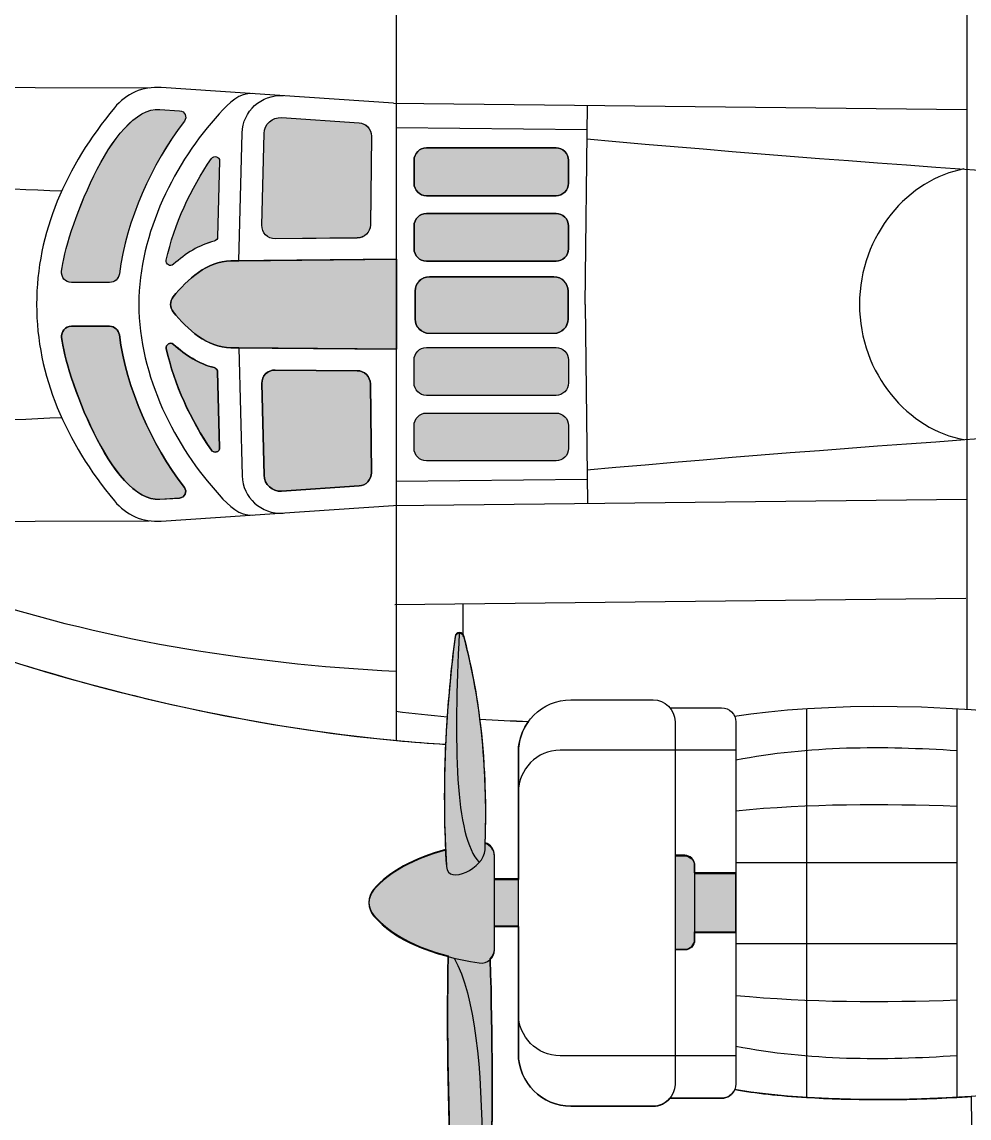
# Model space of a CAD drawing. Extents: x 65 to 351, y 40 to 244.
# Drawn here: x 110.38 to 123.65, y 113.91 to 129.27 of the extents above; entities that cross this region are included whole.
import ezdxf

# ---------------------------------------------------------------- set-up
doc = ezdxf.new("R2010")
doc.units = 0
doc.header["$MEASUREMENT"] = 0
doc.layers.add('4-VIEW', color=7, linetype='CONTINUOUS')
doc.layers.add('SOLIDS', color=7, linetype='CONTINUOUS')

msp = doc.modelspace()

# ---------------------------------------------------------------- hatches: boundary and pattern name
at = {"layer": 'SOLIDS'}
h = msp.add_hatch(color=255, dxfattribs=at)
edge = h.paths.add_edge_path()
edge.add_spline(control_points=[(112.311, 128.041), (111.631, 128.086), (110.986, 126.266), (110.936, 125.775), (110.927, 125.69), (110.988, 125.616), (111.073, 125.616), (111.073, 125.616), (111.608, 125.616), (111.608, 125.616), (111.677, 125.616), (111.735, 125.666), (111.745, 125.735), (111.849, 126.502), (112.187, 127.259), (112.656, 127.874), (112.7, 127.933), (112.662, 128.017), (112.589, 128.022), (112.589, 128.022), (112.311, 128.041), (112.311, 128.041)], knot_values=[0, 0, 0, 0, 1, 1, 1, 2, 2, 2, 3, 3, 3, 4, 4, 4, 5, 5, 5, 6, 6, 6, 7, 7, 7, 7], degree=3, periodic=1)
h = msp.add_hatch(color=255, dxfattribs=at)
edge = h.paths.add_edge_path()
edge.add_spline(control_points=[(114.018, 127.926), (113.886, 127.935), (113.776, 127.834), (113.772, 127.702), (113.772, 127.702), (113.74, 126.418), (113.74, 126.418), (113.737, 126.313), (113.82, 126.228), (113.926, 126.229), (113.926, 126.229), (115.077, 126.238), (115.077, 126.238), (115.177, 126.239), (115.258, 126.32), (115.26, 126.42), (115.26, 126.42), (115.274, 127.667), (115.274, 127.667), (115.275, 127.765), (115.2, 127.847), (115.102, 127.854), (115.102, 127.854), (114.018, 127.926), (114.018, 127.926)], knot_values=[0, 0, 0, 0, 1, 1, 1, 2, 2, 2, 3, 3, 3, 4, 4, 4, 5, 5, 5, 6, 6, 6, 7, 7, 7, 8, 8, 8, 8], degree=3, periodic=1)
h = msp.add_hatch(color=255, dxfattribs=at)
edge = h.paths.add_edge_path()
edge.add_spline(control_points=[(117.861, 127.502), (117.861, 127.502), (116.046, 127.502), (116.046, 127.502), (115.951, 127.502), (115.872, 127.423), (115.872, 127.328), (115.872, 127.328), (115.872, 127.006), (115.872, 127.006), (115.872, 126.91), (115.951, 126.832), (116.046, 126.832), (116.046, 126.832), (117.861, 126.832), (117.861, 126.832), (117.957, 126.832), (118.035, 126.91), (118.035, 127.006), (118.035, 127.006), (118.035, 127.328), (118.035, 127.328), (118.035, 127.423), (117.957, 127.502), (117.861, 127.502)], knot_values=[0, 0, 0, 0, 1, 1, 1, 2, 2, 2, 3, 3, 3, 4, 4, 4, 5, 5, 5, 6, 6, 6, 7, 7, 7, 8, 8, 8, 8], degree=3, periodic=1)
h = msp.add_hatch(color=255, dxfattribs=at)
edge = h.paths.add_edge_path()
edge.add_spline(control_points=[(113.036, 127.353), (112.741, 126.928), (112.515, 126.435), (112.402, 125.929), (112.39, 125.87), (112.46, 125.829), (112.504, 125.87), (112.67, 126.021), (112.862, 126.142), (113.075, 126.195), (113.102, 126.202), (113.12, 126.225), (113.121, 126.253), (113.121, 126.253), (113.148, 127.316), (113.148, 127.316), (113.15, 127.377), (113.071, 127.403), (113.036, 127.353)], knot_values=[0, 0, 0, 0, 1, 1, 1, 2, 2, 2, 3, 3, 3, 4, 4, 4, 5, 5, 5, 6, 6, 6, 6], degree=3, periodic=1)
h = msp.add_hatch(color=255, dxfattribs=at)
edge = h.paths.add_edge_path()
edge.add_spline(control_points=[(117.861, 126.583), (117.861, 126.583), (116.046, 126.583), (116.046, 126.583), (115.951, 126.583), (115.872, 126.505), (115.872, 126.408), (115.872, 126.408), (115.872, 126.087), (115.872, 126.087), (115.872, 125.991), (115.951, 125.913), (116.046, 125.913), (116.046, 125.913), (117.861, 125.913), (117.861, 125.913), (117.957, 125.913), (118.035, 125.991), (118.035, 126.087), (118.035, 126.087), (118.035, 126.408), (118.035, 126.408), (118.035, 126.505), (117.957, 126.583), (117.861, 126.583)], knot_values=[0, 0, 0, 0, 1, 1, 1, 2, 2, 2, 3, 3, 3, 4, 4, 4, 5, 5, 5, 6, 6, 6, 7, 7, 7, 8, 8, 8, 8], degree=3, periodic=1)
h = msp.add_hatch(color=255, dxfattribs=at)
edge = h.paths.add_edge_path()
edge.add_spline(control_points=[(115.625, 125.94), (115.625, 125.94), (113.42, 125.918), (113.42, 125.918), (113.42, 125.918), (113.304, 125.917), (113.304, 125.917), (112.978, 125.914), (112.695, 125.66), (112.499, 125.414), (112.449, 125.352), (112.449, 125.265), (112.499, 125.203), (112.695, 124.957), (112.978, 124.702), (113.304, 124.7), (113.304, 124.7), (113.42, 124.7), (113.42, 124.7), (113.42, 124.7), (115.625, 124.682), (115.625, 124.682), (115.625, 124.682), (115.625, 125.94), (115.625, 125.94)], knot_values=[0, 0, 0, 0, 1, 1, 1, 2, 2, 2, 3, 3, 3, 4, 4, 4, 5, 5, 5, 6, 6, 6, 7, 7, 7, 8, 8, 8, 8], degree=3, periodic=1)
h = msp.add_hatch(color=255, dxfattribs=at)
edge = h.paths.add_edge_path()
edge.add_spline(control_points=[(117.831, 125.695), (117.831, 125.695), (116.088, 125.695), (116.088, 125.695), (115.978, 125.695), (115.887, 125.605), (115.887, 125.494), (115.887, 125.494), (115.887, 125.102), (115.887, 125.102), (115.887, 124.992), (115.978, 124.902), (116.088, 124.902), (116.088, 124.902), (117.831, 124.902), (117.831, 124.902), (117.94, 124.902), (118.03, 124.992), (118.03, 125.102), (118.03, 125.102), (118.03, 125.494), (118.03, 125.494), (118.03, 125.605), (117.94, 125.695), (117.831, 125.695)], knot_values=[0, 0, 0, 0, 1, 1, 1, 2, 2, 2, 3, 3, 3, 4, 4, 4, 5, 5, 5, 6, 6, 6, 7, 7, 7, 8, 8, 8, 8], degree=3, periodic=1)
h = msp.add_hatch(color=255, dxfattribs=at)
edge = h.paths.add_edge_path()
edge.add_spline(control_points=[(111.608, 125.002), (111.608, 125.002), (111.073, 125.002), (111.073, 125.002), (110.988, 125.002), (110.927, 124.927), (110.936, 124.843), (110.986, 124.35), (111.631, 122.531), (112.311, 122.576), (112.311, 122.576), (112.589, 122.595), (112.589, 122.595), (112.662, 122.6), (112.7, 122.684), (112.656, 122.743), (112.187, 123.358), (111.849, 124.115), (111.745, 124.882), (111.735, 124.95), (111.677, 125.002), (111.608, 125.002)], knot_values=[0, 0, 0, 0, 1, 1, 1, 2, 2, 2, 3, 3, 3, 4, 4, 4, 5, 5, 5, 6, 6, 6, 7, 7, 7, 7], degree=3, periodic=1)
h = msp.add_hatch(color=255, dxfattribs=at)
edge = h.paths.add_edge_path()
edge.add_spline(control_points=[(113.075, 124.422), (112.862, 124.475), (112.67, 124.596), (112.504, 124.748), (112.46, 124.788), (112.39, 124.747), (112.402, 124.688), (112.515, 124.182), (112.741, 123.689), (113.036, 123.264), (113.071, 123.214), (113.15, 123.24), (113.148, 123.301), (113.148, 123.301), (113.121, 124.364), (113.121, 124.364), (113.12, 124.392), (113.102, 124.415), (113.075, 124.422)], knot_values=[0, 0, 0, 0, 1, 1, 1, 2, 2, 2, 3, 3, 3, 4, 4, 4, 5, 5, 5, 6, 6, 6, 6], degree=3, periodic=1)
h = msp.add_hatch(color=255, dxfattribs=at)
edge = h.paths.add_edge_path()
edge.add_spline(control_points=[(117.861, 124.704), (117.861, 124.704), (116.046, 124.704), (116.046, 124.704), (115.951, 124.704), (115.872, 124.626), (115.872, 124.53), (115.872, 124.53), (115.872, 124.208), (115.872, 124.208), (115.872, 124.113), (115.951, 124.034), (116.046, 124.034), (116.046, 124.034), (117.861, 124.034), (117.861, 124.034), (117.957, 124.034), (118.035, 124.113), (118.035, 124.208), (118.035, 124.208), (118.035, 124.53), (118.035, 124.53), (118.035, 124.626), (117.957, 124.704), (117.861, 124.704)], knot_values=[0, 0, 0, 0, 1, 1, 1, 2, 2, 2, 3, 3, 3, 4, 4, 4, 5, 5, 5, 6, 6, 6, 7, 7, 7, 8, 8, 8, 8], degree=3, periodic=1)
h = msp.add_hatch(color=255, dxfattribs=at)
edge = h.paths.add_edge_path()
edge.add_spline(control_points=[(115.077, 124.379), (115.077, 124.379), (113.926, 124.388), (113.926, 124.388), (113.82, 124.389), (113.737, 124.304), (113.74, 124.199), (113.74, 124.199), (113.772, 122.915), (113.772, 122.915), (113.776, 122.783), (113.886, 122.682), (114.018, 122.691), (114.018, 122.691), (115.102, 122.764), (115.102, 122.764), (115.2, 122.77), (115.275, 122.852), (115.274, 122.95), (115.274, 122.95), (115.26, 124.197), (115.26, 124.197), (115.258, 124.297), (115.177, 124.379), (115.077, 124.379)], knot_values=[0, 0, 0, 0, 1, 1, 1, 2, 2, 2, 3, 3, 3, 4, 4, 4, 5, 5, 5, 6, 6, 6, 7, 7, 7, 8, 8, 8, 8], degree=3, periodic=1)
h = msp.add_hatch(color=255, dxfattribs=at)
edge = h.paths.add_edge_path()
edge.add_spline(control_points=[(117.861, 123.786), (117.861, 123.786), (116.046, 123.786), (116.046, 123.786), (115.951, 123.786), (115.872, 123.707), (115.872, 123.611), (115.872, 123.611), (115.872, 123.29), (115.872, 123.29), (115.872, 123.194), (115.951, 123.116), (116.046, 123.116), (116.046, 123.116), (117.861, 123.116), (117.861, 123.116), (117.957, 123.116), (118.035, 123.194), (118.035, 123.29), (118.035, 123.29), (118.035, 123.611), (118.035, 123.611), (118.035, 123.707), (117.957, 123.786), (117.861, 123.786)], knot_values=[0, 0, 0, 0, 1, 1, 1, 2, 2, 2, 3, 3, 3, 4, 4, 4, 5, 5, 5, 6, 6, 6, 7, 7, 7, 8, 8, 8, 8], degree=3, periodic=1)
h = msp.add_hatch(color=252, dxfattribs=at)
edge = h.paths.add_edge_path()
edge.add_spline(control_points=[(116.349, 116.179), (115.892, 116.299), (115.528, 116.489), (115.306, 116.753), (115.219, 116.856), (115.219, 117.005), (115.306, 117.108), (115.522, 117.365), (115.874, 117.552), (116.314, 117.672), (116.29, 118.157), (116.291, 118.651), (116.314, 119.154), (116.32, 119.282), (116.327, 119.41), (116.336, 119.54), (116.361, 119.907), (116.398, 120.279), (116.447, 120.656), (116.451, 120.689), (116.477, 120.707), (116.504, 120.709), (116.524, 120.71), (116.545, 120.703), (116.558, 120.685), (116.562, 120.679), (116.566, 120.672), (116.568, 120.664), (116.669, 120.293), (116.744, 119.906), (116.795, 119.506), (116.866, 118.951), (116.889, 118.369), (116.87, 117.763), (116.944, 117.74), (116.998, 117.672), (116.998, 117.588), (116.998, 117.588), (116.998, 117.259), (116.998, 117.259), (116.998, 117.259), (117.333, 117.259), (117.333, 117.259), (117.333, 117.259), (117.333, 116.601), (117.333, 116.601), (117.333, 116.601), (116.998, 116.601), (116.998, 116.601), (116.998, 116.601), (116.998, 116.273), (116.998, 116.273), (116.998, 116.219), (116.975, 116.17), (116.939, 116.137), (116.939, 116.137), (116.939, 116.137), (116.939, 116.137), (117.005, 113.926), (116.95, 112.122), (116.806, 109.739), (116.797, 109.597), (116.703, 109.583), (116.685, 109.721), (116.685, 109.721), (116.665, 109.887), (116.665, 109.887), (116.429, 111.799), (116.31, 113.936), (116.349, 116.179), (116.349, 116.179), (116.349, 116.179), (116.349, 116.179)], knot_values=[0, 0, 0, 0, 1, 1, 1, 2, 2, 2, 3, 3, 3, 4, 4, 4, 5, 5, 5, 6, 6, 6, 7, 7, 7, 8, 8, 8, 9, 9, 9, 10, 10, 10, 11, 11, 11, 12, 12, 12, 13, 13, 13, 14, 14, 14, 15, 15, 15, 16, 16, 16, 17, 17, 17, 18, 18, 18, 19, 19, 19, 20, 20, 20, 21, 21, 21, 22, 22, 22, 23, 23, 23, 24, 24, 24, 24], degree=3, periodic=1)
edge = h.paths.add_edge_path()
edge.add_spline(control_points=[(120.379, 116.516), (120.379, 116.516), (119.802, 116.516), (119.802, 116.516), (119.802, 116.516), (119.802, 116.41), (119.802, 116.41), (119.802, 116.334), (119.74, 116.271), (119.664, 116.271), (119.664, 116.271), (119.527, 116.271), (119.527, 116.271), (119.527, 116.271), (119.527, 117.589), (119.527, 117.589), (119.527, 117.589), (119.664, 117.589), (119.664, 117.589), (119.74, 117.589), (119.802, 117.527), (119.802, 117.451), (119.802, 117.451), (119.802, 117.345), (119.802, 117.345), (119.802, 117.345), (120.379, 117.345), (120.379, 117.345), (120.379, 117.345), (120.379, 116.516), (120.379, 116.516), (120.379, 116.516), (120.379, 116.516), (120.379, 116.516)], knot_values=[0, 0, 0, 0, 1, 1, 1, 2, 2, 2, 3, 3, 3, 4, 4, 4, 5, 5, 5, 6, 6, 6, 7, 7, 7, 8, 8, 8, 9, 9, 9, 10, 10, 10, 11, 11, 11, 11], degree=3, periodic=1)
edge = h.paths.add_edge_path()
edge.add_spline(control_points=[(116.314, 117.657), (116.318, 117.591), (116.322, 117.525), (116.326, 117.46), (116.326, 117.46), (116.314, 117.657), (116.314, 117.657)], knot_values=[0, 0, 0, 0, 1, 1, 1, 2, 2, 2, 2], degree=3, periodic=1)

# ---------------------------------------------------------------- linework, layer by layer
at = {"layer": '4-VIEW', "color": 7}
for points in [[(115.624, 131.421), (115.624, 119.197)], [(123.616, 130.983), (123.616, 119.635)], [(108.963, 128.353), (112.164, 128.342)], [(115.586, 128.129), (123.616, 128.041)], [(118.269, 125.309), (118.3, 128.099)], [(115.624, 127.786), (118.296, 127.757)], [(118.269, 125.309), (118.3, 122.519)], [(115.624, 122.832), (118.296, 122.861)], [(115.586, 122.489), (123.616, 122.577)], [(108.963, 122.265), (112.164, 122.276)], [(115.602, 121.105), (123.598, 121.193)], [(116.557, 121.115), (116.557, 120.654)], [(121.368, 119.646), (121.368, 114.195)], [(123.476, 119.644), (123.476, 114.197)], [(120.379, 117.487), (123.476, 117.487)], [(116.998, 117.249), (117.333, 117.249)], [(119.802, 117.335), (120.379, 117.335)], [(116.998, 116.591), (117.333, 116.591)], [(119.802, 116.505), (120.379, 116.505)], [(120.379, 116.353), (123.476, 116.353)]]:
    msp.add_lwpolyline(points, dxfattribs=at)
for points in [[(103.281, 126.71), (105.686, 128.927), (111.198, 131.164), (116.314, 131.474)], [(118.294, 127.628), (126.964, 126.843), (135.7, 126.518), (144.551, 126.411)], [(118.294, 122.99), (126.964, 123.774), (135.7, 124.101), (144.551, 124.207)], [(103.281, 123.908), (105.686, 121.691), (111.198, 119.454), (116.314, 119.144)], [(116.504, 120.699), (116.43, 119.158), (116.439, 117.851), (116.786, 117.489)], [(115.619, 119.607), (115.858, 119.576), (116.096, 119.551), (116.336, 119.53)], [(116.795, 119.496), (117.021, 119.482), (117.248, 119.472), (117.475, 119.465)], [(120.379, 118.925), (121.411, 119.127), (122.444, 119.125), (123.476, 119.057)], [(120.379, 118.214), (121.411, 118.315), (122.444, 118.314), (123.476, 118.279)], [(116.433, 116.148), (117.025, 115.085), (116.808, 112.071), (116.665, 109.877)], [(120.379, 115.626), (121.411, 115.525), (122.444, 115.527), (123.476, 115.561)], [(120.379, 114.916), (121.411, 114.713), (122.444, 114.715), (123.476, 114.784)]]:
    msp.add_open_spline(points, degree=3, dxfattribs=at)
for points, knots in [([(115.618, 130.451), (113.506, 130.34), (111.456, 130.005), (109.496, 129.34), (109.363, 129.295), (109.266, 129.205), (109.211, 129.077), (108.432, 127.261), (108.432, 123.356), (109.211, 121.541), (109.266, 121.412), (109.363, 121.322), (109.496, 121.277), (111.456, 120.613), (113.506, 120.278), (115.618, 120.167)], [0, 0, 0, 0, 1, 1, 1, 2, 2, 2, 3, 3, 3, 4, 4, 4, 5, 5, 5, 5]), ([(115.586, 128.129), (115.586, 128.129), (112.332, 128.348), (112.332, 128.348), (112.072, 128.365), (111.84, 128.265), (111.675, 128.063), (110.992, 127.232), (110.586, 126.318), (110.586, 125.309), (110.586, 124.3), (110.992, 123.385), (111.675, 122.555), (111.84, 122.353), (112.072, 122.254), (112.332, 122.271), (112.332, 122.271), (115.586, 122.489), (115.586, 122.489)], [0, 0, 0, 0, 1, 1, 1, 2, 2, 2, 3, 3, 3, 4, 4, 4, 5, 5, 5, 6, 6, 6, 6]), ([(113.61, 128.262), (113.424, 128.274), (113.288, 128.138), (113.142, 127.977), (112.532, 127.309), (112.018, 126.318), (112.018, 125.309), (112.018, 124.3), (112.532, 123.309), (113.142, 122.64), (113.288, 122.48), (113.424, 122.344), (113.61, 122.356)], [0, 0, 0, 0, 1, 1, 1, 2, 2, 2, 3, 3, 3, 4, 4, 4, 4]), ([(113.42, 125.919), (113.42, 125.919), (113.465, 127.71), (113.465, 127.71), (113.473, 128.017), (113.732, 128.253), (114.039, 128.233)], [0, 0, 0, 0, 1, 1, 1, 2, 2, 2, 2]), ([(111.745, 125.735), (111.849, 126.503), (112.187, 127.259), (112.656, 127.874), (112.7, 127.933), (112.662, 128.017), (112.589, 128.022), (112.589, 128.022), (112.311, 128.041), (112.311, 128.041), (111.631, 128.086), (110.986, 126.267), (110.936, 125.775), (110.927, 125.69), (110.988, 125.616), (111.073, 125.616), (111.073, 125.616), (111.607, 125.616), (111.607, 125.616), (111.677, 125.616), (111.735, 125.667), (111.745, 125.735), (111.745, 125.735), (111.745, 125.735), (111.745, 125.735)], [0, 0, 0, 0, 1, 1, 1, 2, 2, 2, 3, 3, 3, 4, 4, 4, 5, 5, 5, 6, 6, 6, 7, 7, 7, 8, 8, 8, 8]), ([(113.926, 126.229), (113.926, 126.229), (115.077, 126.239), (115.077, 126.239), (115.177, 126.24), (115.258, 126.32), (115.26, 126.421), (115.26, 126.421), (115.274, 127.668), (115.274, 127.668), (115.275, 127.766), (115.2, 127.847), (115.102, 127.854), (115.102, 127.854), (114.018, 127.926), (114.018, 127.926), (113.886, 127.935), (113.776, 127.834), (113.772, 127.702), (113.772, 127.702), (113.74, 126.418), (113.74, 126.418), (113.737, 126.313), (113.82, 126.228), (113.926, 126.229), (113.926, 126.229), (113.926, 126.229), (113.926, 126.229)], [0, 0, 0, 0, 1, 1, 1, 2, 2, 2, 3, 3, 3, 4, 4, 4, 5, 5, 5, 6, 6, 6, 7, 7, 7, 8, 8, 8, 9, 9, 9, 9]), ([(115.872, 127.006), (115.872, 127.006), (115.872, 127.328), (115.872, 127.328), (115.872, 127.423), (115.95, 127.502), (116.046, 127.502), (116.046, 127.502), (117.861, 127.502), (117.861, 127.502), (117.957, 127.502), (118.035, 127.423), (118.035, 127.328), (118.035, 127.328), (118.035, 127.006), (118.035, 127.006), (118.035, 126.91), (117.957, 126.832), (117.861, 126.832), (117.861, 126.832), (116.046, 126.832), (116.046, 126.832), (115.95, 126.832), (115.872, 126.91), (115.872, 127.006), (115.872, 127.006), (115.872, 127.006), (115.872, 127.006)], [0, 0, 0, 0, 1, 1, 1, 2, 2, 2, 3, 3, 3, 4, 4, 4, 5, 5, 5, 6, 6, 6, 7, 7, 7, 8, 8, 8, 9, 9, 9, 9]), ([(113.121, 126.253), (113.121, 126.253), (113.148, 127.317), (113.148, 127.317), (113.15, 127.378), (113.071, 127.403), (113.036, 127.353), (112.741, 126.928), (112.515, 126.435), (112.402, 125.929), (112.39, 125.87), (112.46, 125.83), (112.504, 125.87), (112.67, 126.021), (112.862, 126.142), (113.074, 126.195), (113.102, 126.202), (113.12, 126.226), (113.121, 126.253), (113.121, 126.253), (113.121, 126.253), (113.121, 126.253)], [0, 0, 0, 0, 1, 1, 1, 2, 2, 2, 3, 3, 3, 4, 4, 4, 5, 5, 5, 6, 6, 6, 7, 7, 7, 7]), ([(123.574, 127.206), (122.805, 127.069), (122.11, 126.286), (122.11, 125.309), (122.11, 124.331), (122.805, 123.548), (123.574, 123.413)], [0, 0, 0, 0, 1, 1, 1, 2, 2, 2, 2]), ([(110.938, 126.893), (109.15, 126.988), (107.423, 126.935), (105.634, 126.819), (104.738, 126.761), (104.641, 125.989), (104.641, 125.309), (104.641, 124.629), (104.738, 123.857), (105.634, 123.798), (107.423, 123.682), (109.15, 123.63), (110.938, 123.725)], [0, 0, 0, 0, 1, 1, 1, 2, 2, 2, 3, 3, 3, 4, 4, 4, 4]), ([(115.872, 126.087), (115.872, 126.087), (115.872, 126.409), (115.872, 126.409), (115.872, 126.505), (115.95, 126.583), (116.046, 126.583), (116.046, 126.583), (117.861, 126.583), (117.861, 126.583), (117.957, 126.583), (118.035, 126.505), (118.035, 126.409), (118.035, 126.409), (118.035, 126.087), (118.035, 126.087), (118.035, 125.992), (117.957, 125.913), (117.861, 125.913), (117.861, 125.913), (116.046, 125.913), (116.046, 125.913), (115.95, 125.913), (115.872, 125.992), (115.872, 126.087), (115.872, 126.087), (115.872, 126.087), (115.872, 126.087)], [0, 0, 0, 0, 1, 1, 1, 2, 2, 2, 3, 3, 3, 4, 4, 4, 5, 5, 5, 6, 6, 6, 7, 7, 7, 8, 8, 8, 9, 9, 9, 9]), ([(115.624, 125.94), (115.624, 125.94), (113.304, 125.917), (113.304, 125.917), (112.978, 125.914), (112.695, 125.661), (112.499, 125.414), (112.449, 125.352), (112.449, 125.266), (112.499, 125.203), (112.695, 124.957), (112.978, 124.703), (113.304, 124.7), (113.304, 124.7), (115.624, 124.682), (115.624, 124.682)], [0, 0, 0, 0, 1, 1, 1, 2, 2, 2, 3, 3, 3, 4, 4, 4, 5, 5, 5, 5]), ([(115.887, 125.102), (115.887, 125.102), (115.887, 125.495), (115.887, 125.495), (115.887, 125.605), (115.978, 125.695), (116.087, 125.695), (116.087, 125.695), (117.831, 125.695), (117.831, 125.695), (117.94, 125.695), (118.03, 125.605), (118.03, 125.495), (118.03, 125.495), (118.03, 125.102), (118.03, 125.102), (118.03, 124.992), (117.94, 124.903), (117.831, 124.903), (117.831, 124.903), (116.087, 124.903), (116.087, 124.903), (115.978, 124.903), (115.887, 124.992), (115.887, 125.102)], [0, 0, 0, 0, 1, 1, 1, 2, 2, 2, 3, 3, 3, 4, 4, 4, 5, 5, 5, 6, 6, 6, 7, 7, 7, 8, 8, 8, 8]), ([(111.745, 124.882), (111.849, 124.115), (112.187, 123.359), (112.656, 122.744), (112.7, 122.685), (112.662, 122.6), (112.589, 122.595), (112.589, 122.595), (112.311, 122.577), (112.311, 122.577), (111.631, 122.532), (110.986, 124.351), (110.936, 124.843), (110.927, 124.927), (110.988, 125.002), (111.073, 125.002), (111.073, 125.002), (111.607, 125.002), (111.607, 125.002), (111.677, 125.002), (111.735, 124.95), (111.745, 124.882), (111.745, 124.882), (111.745, 124.882), (111.745, 124.882)], [0, 0, 0, 0, 1, 1, 1, 2, 2, 2, 3, 3, 3, 4, 4, 4, 5, 5, 5, 6, 6, 6, 7, 7, 7, 8, 8, 8, 8]), ([(113.121, 124.364), (113.121, 124.364), (113.148, 123.301), (113.148, 123.301), (113.15, 123.24), (113.071, 123.214), (113.036, 123.265), (112.741, 123.689), (112.515, 124.183), (112.402, 124.689), (112.39, 124.747), (112.46, 124.788), (112.504, 124.748), (112.67, 124.597), (112.862, 124.475), (113.074, 124.422), (113.102, 124.415), (113.12, 124.392), (113.121, 124.364), (113.121, 124.364), (113.121, 124.364), (113.121, 124.364)], [0, 0, 0, 0, 1, 1, 1, 2, 2, 2, 3, 3, 3, 4, 4, 4, 5, 5, 5, 6, 6, 6, 7, 7, 7, 7]), ([(113.42, 124.7), (113.42, 124.7), (113.465, 122.908), (113.465, 122.908), (113.473, 122.6), (113.732, 122.364), (114.039, 122.385)], [0, 0, 0, 0, 1, 1, 1, 2, 2, 2, 2]), ([(115.872, 124.53), (115.872, 124.53), (115.872, 124.208), (115.872, 124.208), (115.872, 124.113), (115.95, 124.034), (116.046, 124.034), (116.046, 124.034), (117.861, 124.034), (117.861, 124.034), (117.957, 124.034), (118.035, 124.113), (118.035, 124.208), (118.035, 124.208), (118.035, 124.53), (118.035, 124.53), (118.035, 124.626), (117.957, 124.705), (117.861, 124.705), (117.861, 124.705), (116.046, 124.705), (116.046, 124.705), (115.95, 124.705), (115.872, 124.626), (115.872, 124.53), (115.872, 124.53), (115.872, 124.53), (115.872, 124.53)], [0, 0, 0, 0, 1, 1, 1, 2, 2, 2, 3, 3, 3, 4, 4, 4, 5, 5, 5, 6, 6, 6, 7, 7, 7, 8, 8, 8, 9, 9, 9, 9]), ([(113.926, 124.389), (113.926, 124.389), (115.077, 124.379), (115.077, 124.379), (115.177, 124.379), (115.258, 124.297), (115.26, 124.197), (115.26, 124.197), (115.274, 122.95), (115.274, 122.95), (115.275, 122.852), (115.2, 122.77), (115.102, 122.764), (115.102, 122.764), (114.018, 122.692), (114.018, 122.692), (113.886, 122.682), (113.776, 122.783), (113.772, 122.915), (113.772, 122.915), (113.74, 124.199), (113.74, 124.199), (113.737, 124.304), (113.82, 124.389), (113.926, 124.389), (113.926, 124.389), (113.926, 124.389), (113.926, 124.389)], [0, 0, 0, 0, 1, 1, 1, 2, 2, 2, 3, 3, 3, 4, 4, 4, 5, 5, 5, 6, 6, 6, 7, 7, 7, 8, 8, 8, 9, 9, 9, 9]), ([(115.872, 123.611), (115.872, 123.611), (115.872, 123.29), (115.872, 123.29), (115.872, 123.194), (115.95, 123.116), (116.046, 123.116), (116.046, 123.116), (117.861, 123.116), (117.861, 123.116), (117.957, 123.116), (118.035, 123.194), (118.035, 123.29), (118.035, 123.29), (118.035, 123.611), (118.035, 123.611), (118.035, 123.707), (117.957, 123.786), (117.861, 123.786), (117.861, 123.786), (116.046, 123.786), (116.046, 123.786), (115.95, 123.786), (115.872, 123.707), (115.872, 123.611), (115.872, 123.611), (115.872, 123.611), (115.872, 123.611)], [0, 0, 0, 0, 1, 1, 1, 2, 2, 2, 3, 3, 3, 4, 4, 4, 5, 5, 5, 6, 6, 6, 7, 7, 7, 8, 8, 8, 9, 9, 9, 9]), ([(116.327, 117.432), (116.26, 118.463), (116.303, 119.535), (116.447, 120.646), (116.456, 120.712), (116.55, 120.719), (116.568, 120.654), (116.816, 119.743), (116.908, 118.742), (116.867, 117.666), (116.858, 117.411), (116.344, 117.159), (116.327, 117.432), (116.327, 117.432), (116.327, 117.432), (116.327, 117.432)], [0, 0, 0, 0, 1, 1, 1, 2, 2, 2, 3, 3, 3, 4, 4, 4, 5, 5, 5, 5]), ([(120.362, 119.536), (122.682, 119.926), (128.544, 119.615), (129.745, 117.164), (129.823, 117.005), (129.823, 116.835), (129.745, 116.677), (128.544, 114.226), (122.682, 113.914), (120.362, 114.306)], [0, 0, 0, 0, 1, 1, 1, 2, 2, 2, 3, 3, 3, 3]), ([(119.527, 119.461), (119.527, 119.631), (119.388, 119.768), (119.219, 119.768), (119.219, 119.768), (118.07, 119.768), (118.07, 119.768), (117.664, 119.768), (117.333, 119.437), (117.333, 119.031), (117.333, 119.031), (117.333, 114.81), (117.333, 114.81), (117.333, 114.403), (117.664, 114.073), (118.07, 114.073), (118.07, 114.073), (119.219, 114.073), (119.219, 114.073), (119.388, 114.073), (119.527, 114.21), (119.527, 114.379), (119.527, 114.379), (119.527, 119.461), (119.527, 119.461), (119.527, 119.461), (119.527, 119.461), (119.527, 119.461)], [0, 0, 0, 0, 1, 1, 1, 2, 2, 2, 3, 3, 3, 4, 4, 4, 5, 5, 5, 6, 6, 6, 7, 7, 7, 8, 8, 8, 9, 9, 9, 9]), ([(119.456, 119.656), (119.456, 119.656), (120.179, 119.656), (120.179, 119.656), (120.289, 119.656), (120.379, 119.567), (120.379, 119.457), (120.379, 119.457), (120.379, 114.384), (120.379, 114.384), (120.379, 114.274), (120.289, 114.184), (120.179, 114.184), (120.179, 114.184), (119.456, 114.184), (119.456, 114.184)], [0, 0, 0, 0, 1, 1, 1, 2, 2, 2, 3, 3, 3, 4, 4, 4, 5, 5, 5, 5]), ([(120.379, 119.062), (120.379, 119.062), (117.917, 119.062), (117.917, 119.062), (117.595, 119.062), (117.333, 118.792), (117.333, 118.47)], [0, 0, 0, 0, 1, 1, 1, 2, 2, 2, 2]), ([(116.314, 117.662), (115.874, 117.542), (115.522, 117.355), (115.306, 117.098), (115.219, 116.994), (115.219, 116.846), (115.306, 116.743), (115.595, 116.399), (116.124, 116.181), (116.786, 116.08), (116.898, 116.064), (116.998, 116.149), (116.998, 116.263), (116.998, 116.263), (116.998, 117.578), (116.998, 117.578), (116.998, 117.661), (116.944, 117.73), (116.87, 117.753)], [0, 0, 0, 0, 1, 1, 1, 2, 2, 2, 3, 3, 3, 4, 4, 4, 5, 5, 5, 6, 6, 6, 6]), ([(119.527, 117.579), (119.527, 117.579), (119.663, 117.579), (119.663, 117.579), (119.74, 117.579), (119.802, 117.517), (119.802, 117.441), (119.802, 117.441), (119.802, 116.4), (119.802, 116.4), (119.802, 116.324), (119.74, 116.262), (119.663, 116.262), (119.663, 116.262), (119.527, 116.262), (119.527, 116.262)], [0, 0, 0, 0, 1, 1, 1, 2, 2, 2, 3, 3, 3, 4, 4, 4, 5, 5, 5, 5]), ([(116.939, 116.127), (117.005, 113.916), (116.95, 112.113), (116.806, 109.729), (116.797, 109.587), (116.703, 109.573), (116.685, 109.712), (116.436, 111.666), (116.308, 113.861), (116.349, 116.169)], [0, 0, 0, 0, 1, 1, 1, 2, 2, 2, 3, 3, 3, 3]), ([(120.379, 114.778), (120.379, 114.778), (117.917, 114.778), (117.917, 114.778), (117.595, 114.778), (117.333, 115.049), (117.333, 115.37)], [0, 0, 0, 0, 1, 1, 1, 2, 2, 2, 2])]:
    msp.add_open_spline(points, degree=3, knots=knots, dxfattribs=at)
at = {"layer": 'SOLIDS'}
for points, knots in [([(116.349, 134.448), (116.31, 136.691), (116.429, 138.828), (116.665, 140.741), (116.671, 140.796), (116.678, 140.851), (116.685, 140.906), (116.703, 141.044), (116.797, 141.031), (116.806, 140.888), (116.95, 138.505), (117.005, 136.701), (116.939, 134.491), (116.975, 134.457), (116.998, 134.409), (116.998, 134.355), (116.998, 134.355), (116.998, 134.026), (116.998, 134.026), (116.998, 134.026), (117.333, 134.026), (117.333, 134.026), (117.333, 134.026), (117.333, 135.247), (117.333, 135.247), (117.333, 135.247), (117.333, 135.809), (117.333, 135.809), (117.333, 136.214), (117.664, 136.546), (118.07, 136.546), (118.07, 136.546), (119.219, 136.546), (119.219, 136.546), (119.315, 136.546), (119.4, 136.502), (119.456, 136.433), (119.456, 136.433), (120.179, 136.433), (120.179, 136.433), (120.261, 136.433), (120.331, 136.383), (120.362, 136.313), (120.649, 136.361), (120.989, 136.399), (121.368, 136.422), (121.99, 136.462), (122.715, 136.465), (123.476, 136.421), (123.542, 136.417), (123.609, 136.413), (123.675, 136.408), (123.675, 136.408), (123.708, 139.343), (123.708, 139.343), (123.708, 139.343), (123.727, 141.029), (123.727, 141.029), (123.727, 141.029), (123.76, 144.004), (123.76, 144.004), (123.76, 144.004), (123.763, 144.301), (123.763, 144.301), (123.763, 144.301), (123.774, 145.348), (123.774, 145.348), (123.774, 145.348), (123.777, 145.644), (123.777, 145.644), (123.777, 145.644), (123.832, 150.46), (123.832, 150.46), (123.832, 150.46), (123.832, 150.537), (123.832, 150.537), (123.833, 150.645), (123.835, 150.748), (123.838, 150.848), (123.842, 150.982), (123.847, 151.113), (123.855, 151.247), (123.859, 151.334), (123.865, 151.422), (123.871, 151.514), (123.871, 151.514), (126.226, 185.068), (126.226, 185.068), (126.226, 185.068), (126.094, 185.068), (126.094, 185.068), (126.017, 185.068), (125.955, 185.131), (125.955, 185.207), (125.955, 185.207), (125.955, 185.784), (125.955, 185.784), (125.955, 185.86), (126.017, 185.921), (126.094, 185.921), (126.094, 185.921), (126.286, 185.921), (126.286, 185.921), (126.286, 185.921), (126.3, 186.118), (126.3, 186.118), (126.302, 186.155), (126.306, 186.193), (126.311, 186.231), (126.376, 186.77), (126.644, 187.384), (127.036, 187.862), (127.431, 188.343), (127.953, 188.687), (128.524, 188.682), (128.524, 188.682), (137.238, 188.606), (137.238, 188.606), (137.326, 188.605), (137.409, 188.591), (137.486, 188.563), (137.486, 188.563), (137.978, 188.562), (137.978, 188.562), (138.042, 188.562), (138.096, 188.535), (138.136, 188.485), (138.136, 188.485), (139.11, 187.226), (139.11, 187.226), (139.161, 187.161), (139.167, 187.075), (139.125, 187.004), (139.125, 187.004), (139.017, 186.817), (139.017, 186.817), (139.017, 186.817), (139.073, 186.747), (139.073, 186.747), (139.109, 186.702), (139.138, 186.657), (139.162, 186.609), (139.201, 186.53), (139.224, 186.444), (139.232, 186.349), (139.232, 186.349), (139.238, 186.278), (139.238, 186.278), (139.238, 186.278), (139.242, 186.231), (139.242, 186.231), (139.242, 186.231), (142.255, 150.968), (142.255, 150.968), (142.258, 150.923), (142.26, 150.886), (142.259, 150.84), (142.259, 150.84), (141.887, 131.307), (141.887, 131.307), (142.268, 131.289), (142.65, 131.269), (143.031, 131.247), (146.427, 131.057), (149.832, 130.74), (153.237, 130.273), (158.313, 129.577), (163.389, 128.545), (168.439, 127.101), (168.439, 127.101), (168.899, 129.285), (168.899, 129.285), (168.899, 129.285), (170.441, 136.618), (170.441, 136.618), (170.598, 137.364), (170.914, 138.013), (171.377, 138.55), (171.707, 138.931), (172.111, 139.256), (172.586, 139.518), (173.261, 139.89), (173.992, 140.062), (174.707, 140.06), (176.83, 140.051), (178.811, 138.499), (178.776, 136.088), (178.776, 136.088), (178.72, 132.262), (178.72, 132.262), (178.72, 132.262), (178.674, 129.073), (178.674, 129.073), (178.668, 128.702), (178.486, 128.385), (178.168, 128.193), (178.168, 128.193), (174.424, 125.941), (174.424, 125.941), (177.726, 125.807), (181.385, 125.445), (183.383, 125.421), (183.489, 125.419), (183.489, 125.198), (183.383, 125.196), (181.385, 125.172), (177.726, 124.811), (174.424, 124.677), (174.424, 124.677), (178.168, 122.424), (178.168, 122.424), (178.486, 122.232), (178.668, 121.915), (178.674, 121.545), (178.674, 121.545), (178.72, 118.355), (178.72, 118.355), (178.72, 118.355), (178.776, 114.53), (178.776, 114.53), (178.811, 112.118), (176.83, 110.567), (174.707, 110.558), (173.992, 110.555), (173.261, 110.726), (172.586, 111.099), (172.111, 111.361), (171.707, 111.686), (171.377, 112.067), (170.914, 112.604), (170.598, 113.253), (170.441, 113.999), (170.441, 113.999), (168.899, 121.332), (168.899, 121.332), (168.899, 121.332), (168.439, 123.516), (168.439, 123.516), (163.389, 122.072), (158.313, 121.041), (153.237, 120.344), (149.832, 119.877), (146.427, 119.56), (143.031, 119.369), (142.65, 119.348), (142.268, 119.328), (141.887, 119.31), (141.887, 119.31), (142.259, 99.777), (142.259, 99.777), (142.26, 99.732), (142.258, 99.694), (142.255, 99.648), (142.255, 99.648), (139.242, 64.386), (139.242, 64.386), (139.242, 64.386), (139.238, 64.339), (139.238, 64.339), (139.238, 64.339), (139.232, 64.268), (139.232, 64.268), (139.224, 64.173), (139.201, 64.088), (139.162, 64.008), (139.138, 63.961), (139.109, 63.915), (139.073, 63.871), (139.073, 63.871), (139.017, 63.8), (139.017, 63.8), (139.017, 63.8), (139.125, 63.613), (139.125, 63.613), (139.167, 63.541), (139.161, 63.456), (139.11, 63.391), (139.11, 63.391), (138.136, 62.132), (138.136, 62.132), (138.096, 62.082), (138.042, 62.055), (137.978, 62.055), (137.978, 62.055), (137.486, 62.054), (137.486, 62.054), (137.409, 62.027), (137.326, 62.012), (137.238, 62.011), (137.238, 62.011), (128.524, 61.935), (128.524, 61.935), (127.953, 61.93), (127.431, 62.274), (127.036, 62.755), (126.644, 63.233), (126.376, 63.847), (126.311, 64.386), (126.306, 64.424), (126.302, 64.462), (126.3, 64.499), (126.3, 64.499), (126.286, 64.695), (126.286, 64.695), (126.286, 64.695), (126.094, 64.695), (126.094, 64.695), (126.017, 64.695), (125.955, 64.757), (125.955, 64.834), (125.955, 64.834), (125.955, 65.41), (125.955, 65.41), (125.955, 65.486), (126.017, 65.549), (126.094, 65.549), (126.094, 65.549), (126.226, 65.549), (126.226, 65.549), (126.226, 65.549), (123.871, 99.103), (123.871, 99.103), (123.865, 99.195), (123.859, 99.284), (123.854, 99.371), (123.847, 99.505), (123.842, 99.635), (123.838, 99.769), (123.835, 99.87), (123.833, 99.973), (123.832, 100.08), (123.832, 100.08), (123.832, 100.158), (123.832, 100.158), (123.832, 100.158), (123.777, 104.972), (123.777, 104.972), (123.777, 104.972), (123.774, 105.269), (123.774, 105.269), (123.774, 105.269), (123.763, 106.315), (123.763, 106.315), (123.763, 106.315), (123.76, 106.613), (123.76, 106.613), (123.76, 106.613), (123.727, 109.588), (123.727, 109.588), (123.727, 109.588), (123.708, 111.275), (123.708, 111.275), (123.708, 111.275), (123.675, 114.209), (123.675, 114.209), (123.609, 114.205), (123.542, 114.2), (123.476, 114.196), (122.715, 114.152), (121.99, 114.156), (121.368, 114.195), (120.989, 114.219), (120.649, 114.257), (120.363, 114.305), (120.332, 114.234), (120.261, 114.184), (120.179, 114.184), (120.179, 114.184), (119.456, 114.184), (119.456, 114.184), (119.4, 114.116), (119.314, 114.072), (119.219, 114.072), (119.219, 114.072), (118.07, 114.072), (118.07, 114.072), (117.664, 114.072), (117.333, 114.403), (117.333, 114.809), (117.333, 114.809), (117.333, 115.37), (117.333, 115.37), (117.333, 115.37), (117.333, 116.591), (117.333, 116.591), (117.333, 116.591), (116.998, 116.591), (116.998, 116.591), (116.998, 116.591), (116.998, 116.263), (116.998, 116.263), (116.998, 116.208), (116.975, 116.16), (116.939, 116.127), (117.005, 113.915), (116.95, 112.113), (116.806, 109.729), (116.797, 109.587), (116.703, 109.573), (116.685, 109.711), (116.678, 109.766), (116.671, 109.821), (116.665, 109.876), (116.429, 111.789), (116.31, 113.926), (116.349, 116.169), (115.892, 116.288), (115.528, 116.478), (115.306, 116.742), (115.219, 116.846), (115.219, 116.994), (115.306, 117.098), (115.522, 117.355), (115.874, 117.542), (116.314, 117.662), (116.29, 118.147), (116.291, 118.641), (116.314, 119.143), (116.085, 119.157), (115.855, 119.175), (115.625, 119.197), (113.661, 119.379), (111.663, 119.83), (109.825, 120.44), (109.615, 120.277), (109.397, 120.217), (109.139, 120.309), (107.003, 121.059), (105.113, 122.019), (103.787, 123.012), (103.616, 123.141), (103.624, 123.428), (103.597, 123.632), (103.597, 123.632), (103.507, 123.813), (103.507, 123.813), (103.468, 123.825), (103.43, 123.837), (103.391, 123.849), (103.257, 123.891), (103.183, 124.008), (103.165, 124.148), (103.066, 124.922), (103.075, 125.696), (103.165, 126.47), (103.181, 126.609), (103.257, 126.726), (103.391, 126.767), (103.391, 126.767), (103.597, 126.985), (103.597, 126.985), (103.624, 127.189), (103.616, 127.476), (103.787, 127.605), (105.113, 128.597), (107.003, 129.558), (109.139, 130.309), (109.397, 130.4), (109.615, 130.341), (109.825, 130.177), (111.663, 130.787), (113.661, 131.238), (115.625, 131.42), (115.855, 131.442), (116.085, 131.46), (116.314, 131.473), (116.291, 131.976), (116.29, 132.47), (116.314, 132.956), (115.874, 133.076), (115.522, 133.262), (115.306, 133.52), (115.219, 133.623), (115.219, 133.771), (115.306, 133.875), (115.528, 134.139), (115.892, 134.329), (116.349, 134.448), (116.349, 134.448), (116.349, 134.448), (116.349, 134.448)], [0, 0, 0, 0, 1, 1, 1, 2, 2, 2, 3, 3, 3, 4, 4, 4, 5, 5, 5, 6, 6, 6, 7, 7, 7, 8, 8, 8, 9, 9, 9, 10, 10, 10, 11, 11, 11, 12, 12, 12, 13, 13, 13, 14, 14, 14, 15, 15, 15, 16, 16, 16, 17, 17, 17, 18, 18, 18, 19, 19, 19, 20, 20, 20, 21, 21, 21, 22, 22, 22, 23, 23, 23, 24, 24, 24, 25, 25, 25, 26, 26, 26, 27, 27, 27, 28, 28, 28, 29, 29, 29, 30, 30, 30, 31, 31, 31, 32, 32, 32, 33, 33, 33, 34, 34, 34, 35, 35, 35, 36, 36, 36, 37, 37, 37, 38, 38, 38, 39, 39, 39, 40, 40, 40, 41, 41, 41, 42, 42, 42, 43, 43, 43, 44, 44, 44, 45, 45, 45, 46, 46, 46, 47, 47, 47, 48, 48, 48, 49, 49, 49, 50, 50, 50, 51, 51, 51, 52, 52, 52, 53, 53, 53, 54, 54, 54, 55, 55, 55, 56, 56, 56, 57, 57, 57, 58, 58, 58, 59, 59, 59, 60, 60, 60, 61, 61, 61, 62, 62, 62, 63, 63, 63, 64, 64, 64, 65, 65, 65, 66, 66, 66, 67, 67, 67, 68, 68, 68, 69, 69, 69, 70, 70, 70, 71, 71, 71, 72, 72, 72, 73, 73, 73, 74, 74, 74, 75, 75, 75, 76, 76, 76, 77, 77, 77, 78, 78, 78, 79, 79, 79, 80, 80, 80, 81, 81, 81, 82, 82, 82, 83, 83, 83, 84, 84, 84, 85, 85, 85, 86, 86, 86, 87, 87, 87, 88, 88, 88, 89, 89, 89, 90, 90, 90, 91, 91, 91, 92, 92, 92, 93, 93, 93, 94, 94, 94, 95, 95, 95, 96, 96, 96, 97, 97, 97, 98, 98, 98, 99, 99, 99, 100, 100, 100, 101, 101, 101, 102, 102, 102, 103, 103, 103, 104, 104, 104, 105, 105, 105, 106, 106, 106, 107, 107, 107, 108, 108, 108, 109, 109, 109, 110, 110, 110, 111, 111, 111, 112, 112, 112, 113, 113, 113, 114, 114, 114, 115, 115, 115, 116, 116, 116, 117, 117, 117, 118, 118, 118, 119, 119, 119, 120, 120, 120, 121, 121, 121, 122, 122, 122, 123, 123, 123, 124, 124, 124, 125, 125, 125, 126, 126, 126, 127, 127, 127, 128, 128, 128, 129, 129, 129, 130, 130, 130, 131, 131, 131, 132, 132, 132, 133, 133, 133, 134, 134, 134, 135, 135, 135, 136, 136, 136, 137, 137, 137, 138, 138, 138, 139, 139, 139, 140, 140, 140, 141, 141, 141, 142, 142, 142, 143, 143, 143, 144, 144, 144, 145, 145, 145, 146, 146, 146, 147, 147, 147, 148, 148, 148, 149, 149, 149, 150, 150, 150, 151, 151, 151, 152, 152, 152, 153, 153, 153, 154, 154, 154, 155, 155, 155, 156, 156, 156, 157, 157, 157, 158, 158, 158, 159, 159, 159, 160, 160, 160, 160]), ([(112.311, 128.041), (111.631, 128.086), (110.986, 126.266), (110.936, 125.775), (110.927, 125.69), (110.988, 125.616), (111.073, 125.616), (111.073, 125.616), (111.608, 125.616), (111.608, 125.616), (111.677, 125.616), (111.735, 125.666), (111.745, 125.735), (111.849, 126.502), (112.187, 127.259), (112.656, 127.874), (112.7, 127.933), (112.662, 128.017), (112.589, 128.022), (112.589, 128.022), (112.311, 128.041), (112.311, 128.041)], [0, 0, 0, 0, 1, 1, 1, 2, 2, 2, 3, 3, 3, 4, 4, 4, 5, 5, 5, 6, 6, 6, 7, 7, 7, 7]), ([(114.018, 127.926), (113.886, 127.935), (113.776, 127.834), (113.772, 127.702), (113.772, 127.702), (113.74, 126.418), (113.74, 126.418), (113.737, 126.313), (113.82, 126.228), (113.926, 126.229), (113.926, 126.229), (115.077, 126.238), (115.077, 126.238), (115.177, 126.239), (115.258, 126.32), (115.26, 126.42), (115.26, 126.42), (115.274, 127.667), (115.274, 127.667), (115.275, 127.765), (115.2, 127.847), (115.102, 127.854), (115.102, 127.854), (114.018, 127.926), (114.018, 127.926)], [0, 0, 0, 0, 1, 1, 1, 2, 2, 2, 3, 3, 3, 4, 4, 4, 5, 5, 5, 6, 6, 6, 7, 7, 7, 8, 8, 8, 8]), ([(117.861, 127.502), (117.861, 127.502), (116.046, 127.502), (116.046, 127.502), (115.951, 127.502), (115.872, 127.423), (115.872, 127.328), (115.872, 127.328), (115.872, 127.006), (115.872, 127.006), (115.872, 126.91), (115.951, 126.832), (116.046, 126.832), (116.046, 126.832), (117.861, 126.832), (117.861, 126.832), (117.957, 126.832), (118.035, 126.91), (118.035, 127.006), (118.035, 127.006), (118.035, 127.328), (118.035, 127.328), (118.035, 127.423), (117.957, 127.502), (117.861, 127.502)], [0, 0, 0, 0, 1, 1, 1, 2, 2, 2, 3, 3, 3, 4, 4, 4, 5, 5, 5, 6, 6, 6, 7, 7, 7, 8, 8, 8, 8]), ([(113.036, 127.353), (112.741, 126.928), (112.515, 126.435), (112.402, 125.929), (112.39, 125.87), (112.46, 125.829), (112.504, 125.87), (112.67, 126.021), (112.862, 126.142), (113.075, 126.195), (113.102, 126.202), (113.12, 126.225), (113.121, 126.253), (113.121, 126.253), (113.148, 127.316), (113.148, 127.316), (113.15, 127.377), (113.071, 127.403), (113.036, 127.353)], [0, 0, 0, 0, 1, 1, 1, 2, 2, 2, 3, 3, 3, 4, 4, 4, 5, 5, 5, 6, 6, 6, 6]), ([(117.861, 126.583), (117.861, 126.583), (116.046, 126.583), (116.046, 126.583), (115.951, 126.583), (115.872, 126.505), (115.872, 126.408), (115.872, 126.408), (115.872, 126.087), (115.872, 126.087), (115.872, 125.991), (115.951, 125.913), (116.046, 125.913), (116.046, 125.913), (117.861, 125.913), (117.861, 125.913), (117.957, 125.913), (118.035, 125.991), (118.035, 126.087), (118.035, 126.087), (118.035, 126.408), (118.035, 126.408), (118.035, 126.505), (117.957, 126.583), (117.861, 126.583)], [0, 0, 0, 0, 1, 1, 1, 2, 2, 2, 3, 3, 3, 4, 4, 4, 5, 5, 5, 6, 6, 6, 7, 7, 7, 8, 8, 8, 8]), ([(115.625, 125.94), (115.625, 125.94), (113.42, 125.918), (113.42, 125.918), (113.42, 125.918), (113.304, 125.917), (113.304, 125.917), (112.978, 125.914), (112.695, 125.66), (112.499, 125.414), (112.449, 125.352), (112.449, 125.265), (112.499, 125.203), (112.695, 124.957), (112.978, 124.702), (113.304, 124.7), (113.304, 124.7), (113.42, 124.7), (113.42, 124.7), (113.42, 124.7), (115.625, 124.682), (115.625, 124.682), (115.625, 124.682), (115.625, 125.94), (115.625, 125.94)], [0, 0, 0, 0, 1, 1, 1, 2, 2, 2, 3, 3, 3, 4, 4, 4, 5, 5, 5, 6, 6, 6, 7, 7, 7, 8, 8, 8, 8]), ([(117.831, 125.695), (117.831, 125.695), (116.088, 125.695), (116.088, 125.695), (115.978, 125.695), (115.887, 125.605), (115.887, 125.494), (115.887, 125.494), (115.887, 125.102), (115.887, 125.102), (115.887, 124.992), (115.978, 124.902), (116.088, 124.902), (116.088, 124.902), (117.831, 124.902), (117.831, 124.902), (117.94, 124.902), (118.03, 124.992), (118.03, 125.102), (118.03, 125.102), (118.03, 125.494), (118.03, 125.494), (118.03, 125.605), (117.94, 125.695), (117.831, 125.695)], [0, 0, 0, 0, 1, 1, 1, 2, 2, 2, 3, 3, 3, 4, 4, 4, 5, 5, 5, 6, 6, 6, 7, 7, 7, 8, 8, 8, 8]), ([(111.608, 125.002), (111.608, 125.002), (111.073, 125.002), (111.073, 125.002), (110.988, 125.002), (110.927, 124.927), (110.936, 124.843), (110.986, 124.35), (111.631, 122.531), (112.311, 122.576), (112.311, 122.576), (112.589, 122.595), (112.589, 122.595), (112.662, 122.6), (112.7, 122.684), (112.656, 122.743), (112.187, 123.358), (111.849, 124.115), (111.745, 124.882), (111.735, 124.95), (111.677, 125.002), (111.608, 125.002)], [0, 0, 0, 0, 1, 1, 1, 2, 2, 2, 3, 3, 3, 4, 4, 4, 5, 5, 5, 6, 6, 6, 7, 7, 7, 7]), ([(113.075, 124.422), (112.862, 124.475), (112.67, 124.596), (112.504, 124.748), (112.46, 124.788), (112.39, 124.747), (112.402, 124.688), (112.515, 124.182), (112.741, 123.689), (113.036, 123.264), (113.071, 123.214), (113.15, 123.24), (113.148, 123.301), (113.148, 123.301), (113.121, 124.364), (113.121, 124.364), (113.12, 124.392), (113.102, 124.415), (113.075, 124.422)], [0, 0, 0, 0, 1, 1, 1, 2, 2, 2, 3, 3, 3, 4, 4, 4, 5, 5, 5, 6, 6, 6, 6]), ([(117.861, 124.704), (117.861, 124.704), (116.046, 124.704), (116.046, 124.704), (115.951, 124.704), (115.872, 124.626), (115.872, 124.53), (115.872, 124.53), (115.872, 124.208), (115.872, 124.208), (115.872, 124.113), (115.951, 124.034), (116.046, 124.034), (116.046, 124.034), (117.861, 124.034), (117.861, 124.034), (117.957, 124.034), (118.035, 124.113), (118.035, 124.208), (118.035, 124.208), (118.035, 124.53), (118.035, 124.53), (118.035, 124.626), (117.957, 124.704), (117.861, 124.704)], [0, 0, 0, 0, 1, 1, 1, 2, 2, 2, 3, 3, 3, 4, 4, 4, 5, 5, 5, 6, 6, 6, 7, 7, 7, 8, 8, 8, 8]), ([(115.077, 124.379), (115.077, 124.379), (113.926, 124.388), (113.926, 124.388), (113.82, 124.389), (113.737, 124.304), (113.74, 124.199), (113.74, 124.199), (113.772, 122.915), (113.772, 122.915), (113.776, 122.783), (113.886, 122.682), (114.018, 122.691), (114.018, 122.691), (115.102, 122.764), (115.102, 122.764), (115.2, 122.77), (115.275, 122.852), (115.274, 122.95), (115.274, 122.95), (115.26, 124.197), (115.26, 124.197), (115.258, 124.297), (115.177, 124.379), (115.077, 124.379)], [0, 0, 0, 0, 1, 1, 1, 2, 2, 2, 3, 3, 3, 4, 4, 4, 5, 5, 5, 6, 6, 6, 7, 7, 7, 8, 8, 8, 8]), ([(117.861, 123.786), (117.861, 123.786), (116.046, 123.786), (116.046, 123.786), (115.951, 123.786), (115.872, 123.707), (115.872, 123.611), (115.872, 123.611), (115.872, 123.29), (115.872, 123.29), (115.872, 123.194), (115.951, 123.116), (116.046, 123.116), (116.046, 123.116), (117.861, 123.116), (117.861, 123.116), (117.957, 123.116), (118.035, 123.194), (118.035, 123.29), (118.035, 123.29), (118.035, 123.611), (118.035, 123.611), (118.035, 123.707), (117.957, 123.786), (117.861, 123.786)], [0, 0, 0, 0, 1, 1, 1, 2, 2, 2, 3, 3, 3, 4, 4, 4, 5, 5, 5, 6, 6, 6, 7, 7, 7, 8, 8, 8, 8]), ([(116.349, 116.179), (115.892, 116.299), (115.528, 116.489), (115.306, 116.753), (115.219, 116.856), (115.219, 117.005), (115.306, 117.108), (115.522, 117.365), (115.874, 117.552), (116.314, 117.672), (116.29, 118.157), (116.291, 118.651), (116.314, 119.154), (116.32, 119.282), (116.327, 119.41), (116.336, 119.54), (116.361, 119.907), (116.398, 120.279), (116.447, 120.656), (116.451, 120.689), (116.477, 120.707), (116.504, 120.709), (116.524, 120.71), (116.545, 120.703), (116.558, 120.685), (116.562, 120.679), (116.566, 120.672), (116.568, 120.664), (116.669, 120.293), (116.744, 119.906), (116.795, 119.506), (116.866, 118.951), (116.889, 118.369), (116.87, 117.763), (116.944, 117.74), (116.998, 117.672), (116.998, 117.588), (116.998, 117.588), (116.998, 117.259), (116.998, 117.259), (116.998, 117.259), (117.333, 117.259), (117.333, 117.259), (117.333, 117.259), (117.333, 116.601), (117.333, 116.601), (117.333, 116.601), (116.998, 116.601), (116.998, 116.601), (116.998, 116.601), (116.998, 116.273), (116.998, 116.273), (116.998, 116.219), (116.975, 116.17), (116.939, 116.137), (116.939, 116.137), (116.939, 116.137), (116.939, 116.137), (117.005, 113.926), (116.95, 112.122), (116.806, 109.739), (116.797, 109.597), (116.703, 109.583), (116.685, 109.721), (116.685, 109.721), (116.665, 109.887), (116.665, 109.887), (116.429, 111.799), (116.31, 113.936), (116.349, 116.179), (116.349, 116.179), (116.349, 116.179), (116.349, 116.179)], [0, 0, 0, 0, 1, 1, 1, 2, 2, 2, 3, 3, 3, 4, 4, 4, 5, 5, 5, 6, 6, 6, 7, 7, 7, 8, 8, 8, 9, 9, 9, 10, 10, 10, 11, 11, 11, 12, 12, 12, 13, 13, 13, 14, 14, 14, 15, 15, 15, 16, 16, 16, 17, 17, 17, 18, 18, 18, 19, 19, 19, 20, 20, 20, 21, 21, 21, 22, 22, 22, 23, 23, 23, 24, 24, 24, 24]), ([(116.795, 119.496), (116.866, 118.941), (116.889, 118.359), (116.87, 117.753), (116.944, 117.73), (116.998, 117.661), (116.998, 117.577), (116.998, 117.577), (116.998, 117.249), (116.998, 117.249), (116.998, 117.249), (117.333, 117.249), (117.333, 117.249), (117.333, 117.249), (117.333, 118.47), (117.333, 118.47), (117.333, 118.47), (117.333, 119.031), (117.333, 119.031), (117.333, 119.193), (117.386, 119.343), (117.475, 119.465), (117.248, 119.471), (117.021, 119.482), (116.795, 119.496)], [0, 0, 0, 0, 1, 1, 1, 2, 2, 2, 3, 3, 3, 4, 4, 4, 5, 5, 5, 6, 6, 6, 7, 7, 7, 8, 8, 8, 8]), ([(116.314, 117.657), (116.318, 117.591), (116.322, 117.525), (116.326, 117.46), (116.326, 117.46), (116.314, 117.657), (116.314, 117.657)], [0, 0, 0, 0, 1, 1, 1, 2, 2, 2, 2]), ([(120.379, 116.516), (120.379, 116.516), (119.802, 116.516), (119.802, 116.516), (119.802, 116.516), (119.802, 116.41), (119.802, 116.41), (119.802, 116.334), (119.74, 116.271), (119.664, 116.271), (119.664, 116.271), (119.527, 116.271), (119.527, 116.271), (119.527, 116.271), (119.527, 117.589), (119.527, 117.589), (119.527, 117.589), (119.664, 117.589), (119.664, 117.589), (119.74, 117.589), (119.802, 117.527), (119.802, 117.451), (119.802, 117.451), (119.802, 117.345), (119.802, 117.345), (119.802, 117.345), (120.379, 117.345), (120.379, 117.345), (120.379, 117.345), (120.379, 116.516), (120.379, 116.516), (120.379, 116.516), (120.379, 116.516), (120.379, 116.516)], [0, 0, 0, 0, 1, 1, 1, 2, 2, 2, 3, 3, 3, 4, 4, 4, 5, 5, 5, 6, 6, 6, 7, 7, 7, 8, 8, 8, 9, 9, 9, 10, 10, 10, 11, 11, 11, 11])]:
    msp.add_open_spline(points, degree=3, knots=knots, dxfattribs=at)

doc.saveas('drawing.dxf')
